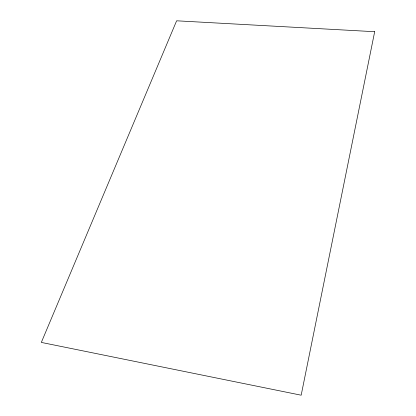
<?xml version="1.0" encoding="UTF-8"?>
<svg xmlns="http://www.w3.org/2000/svg" width="416" height="416" viewBox="0 0 416 416"><rect width="100%" height="100%" fill="white"/><g stroke="black" fill="none" stroke-linecap="round" stroke-linejoin="round"><path stroke-width="0.62" d="M374.676 31.71L301.174 395.2L41.324 342.42L176.628 20.8L374.676 31.71"/></g></svg>
